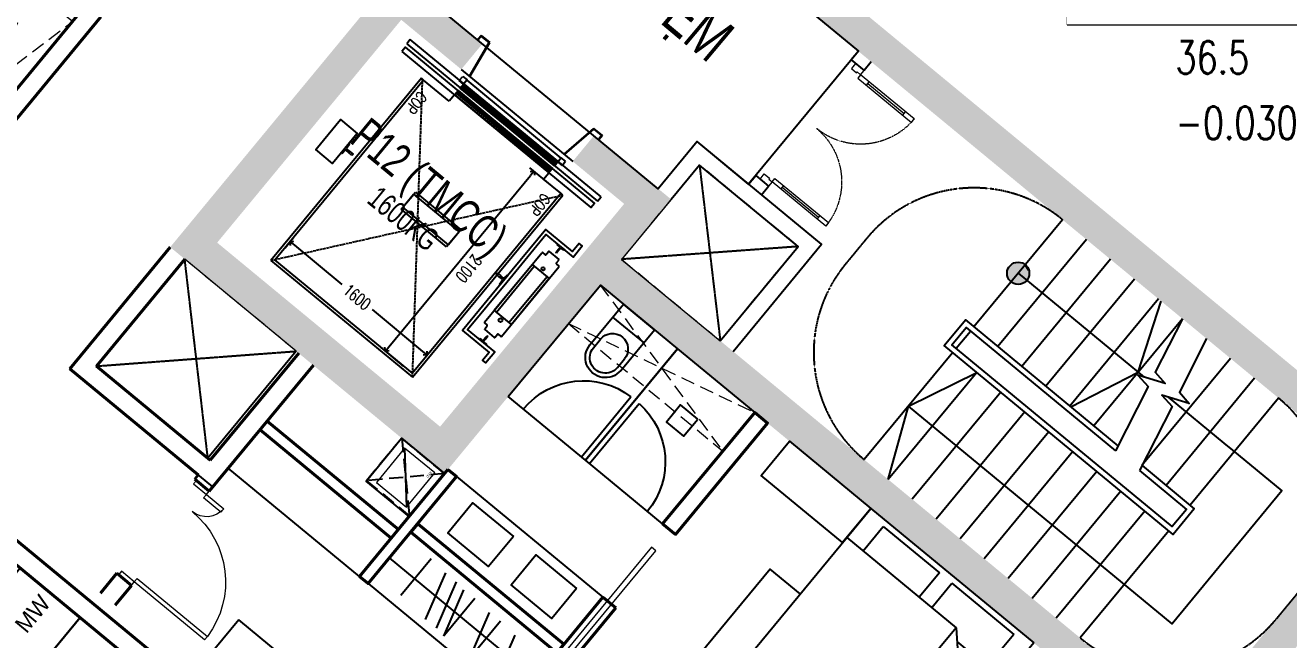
# Model space of a CAD drawing. Header units: millimetres. Extents: x -361702973 to 361248309, y -278557090 to 278849308.
# Drawn here: x 76596 to 87959, y 82670 to 88199 of the extents above; entities that cross this region are included whole.
import ezdxf
from ezdxf.enums import TextEntityAlignment as Align
from ezdxf.xclip import XClip

# ---------------------------------------------------------------- set-up
doc = ezdxf.new("R2010")
doc.units = ezdxf.units.MM
doc.header["$MEASUREMENT"] = 0
doc.header["$XCLIPFRAME"] = 0
doc.set_wipeout_variables(frame=1)
for name, pattern in [('ACAD_ISO02W100', [15, 12, -3]), ('HIDDEN', [0.375, 0.25, -0.125]), ('HIDDEN2', [0.1875, 0.125, -0.0625])]:
    doc.linetypes.add(name, pattern=pattern)
for name, color, linetype in [('A-ANNO-DIMS', 50, 'Continuous'), ('A-ANNO-ROOM', 50, 'Continuous'), ('A-FLOR-STRS', 1, 'Continuous'), ('A-FLOR-STRS-ARROW', 8, 'Continuous'), ('A-FURNITURE', 251, 'Continuous'), ('A-UNIT', 1, 'Continuous'), ('ccu12-Hatch', 250, 'Continuous'), ('KT-Khuat', 9, 'HIDDEN'), ('KT-Net manh', 139, 'Continuous'), ('KT-Noi that', 32, 'Continuous'), ('KT-Text', 7, 'Continuous'), ('KT-Thay', 7, 'Continuous'), ('KT-Tuong', 1, 'Continuous'), ('MEP-M-DUCT-15', 6, 'Continuous'), ('MEP-M-DUCT-25', 7, 'Continuous'), ('SPE-MEP-General', 170, 'Continuous'), ('trục hút mùi', 21, 'Continuous'), ('Xref_NT1+NT2_MBDV Cot vach_220729$0$KT-Text', 7, 'Continuous'), ('Xref_ST_MBDV Cot vach 30.7.2022$0$KT-Text', 7, 'Continuous')]:
    doc.layers.add(name, color=color, linetype=linetype)
for name, color, linetype, lineweight in [('CUA', 37, 'Continuous', 13), ('KT-Chuviet', 255, 'Continuous', 15), ('KT-lomo nuoc', 3, 'HIDDEN', 5), ('KT-Net cat', 1, 'Continuous', 40), ('KT-Net cua', 87, 'Continuous', 9), ('KT-Net thay', 7, 'Continuous', 15), ('KT-Net truc', 18, 'Continuous', 15), ('SPE-MEP-HVAC', 140, 'Continuous', 0), ('SPE-MEP-M-WALL OPENING', 81, 'Continuous', 0)]:
    doc.layers.add(name, color=color, linetype=linetype, lineweight=lineweight)
doc.styles.add('220126_HDN_HBA typical plan$0$210902_YS plan 330pm ver13$0$01 Level 1$0$CENTURY GOTHIC', font='GOTHIC.TTF')
doc.styles.add('220126_HDN_HBA typical plan$0$211210_HDN_HBA_TYPICAL PLAN CORE OPT 1$0$HBA-Text', font='GOTHIC.TTF')
doc.styles.add('Arial', font='arial.ttf', dxfattribs={"width": 0.7})
doc.styles.add('font unicode ccu', font='arial.ttf')
doc.styles.add('ROMANS', font='ROMANS.SHX')
doc.styles.get("Standard").update_dxf_attribs({"font": 'arial.ttf'})
doc.styles.add('xref.N.Cot vach tang N2$0$DIM', font='vnsimli.shx', dxfattribs={"width": 0.7})
doc.styles.add('Xref_NT1+NT2_MBDV Cot vach_220729$0$Arial', font='arial.ttf', dxfattribs={"width": 0.7})
doc.dimstyles.new('xref.N.Cot vach tang N2$0$CCU 1-100 A1', dxfattribs={"dimscale": 100, "dimtxt": 2.2, "dimasz": 1, "dimexe": 1, "dimexo": 0, "dimgap": 1, "dimtad": 1, "dimdec": 0, "dimdsep": 46, "dimtxsty": 'xref.N.Cot vach tang N2$0$DIM', "dimblk1": 'xref.N.Cot vach tang N2$0$_ARCHTICK', "dimblk2": 'xref.N.Cot vach tang N2$0$_ARCHTICK', "dimsah": 1, "dimcen": 0, "dimdle": 1, "dimclrd": 256, "dimclre": 256, "dimclrt": 31, "dimadec": 0, "dimazin": 0, "dimtfac": 1, "dimtdec": 0, "dimtix": 1, "dimtmove": 2, "dimatfit": 3, "dimldrblk": 'xref.N.Cot vach tang N2$0$_ARCHTICK', "dimfxl": 8, "dimtolj": 1, "dimarcsym": 0})

# ---------------------------------------------------------------- blocks, each defined once
blk = doc.blocks.new('A$C21AF0CCA')
at = {"layer": 'A-ANNO-ROOM', "insert": (1198, 815), "char_height": 600, "attachment_point": 2, "rotation": 0.1054, "style": '220126_HDN_HBA typical plan$0$211210_HDN_HBA_TYPICAL PLAN CORE OPT 1$0$HBA-Text'}
blk.add_mtext_dynamic_manual_height_columns('A2a+', width=722857412.87, gutter_width=9766, heights=[0], dxfattribs=at)
blk = doc.blocks.new('ĂERWER')
at = {"layer": 'Xref_NT1+NT2_MBDV Cot vach_220729$0$KT-Text', "extrusion": (-6.02316e-08, 2.78306e-08, 1), "style": 'Xref_NT1+NT2_MBDV Cot vach_220729$0$Arial', "width": 0.7}
blk.add_text('P12 (TMCC)', height=300, rotation=320.4488, dxfattribs=at).set_placement((-99907, 86367, 0), align=Align.CENTER)
at = {"layer": 'Xref_NT1+NT2_MBDV Cot vach_220729$0$KT-Text', "extrusion": (2.351e-09, -2.46468e-08, 1), "style": 'Xref_NT1+NT2_MBDV Cot vach_220729$0$Arial', "width": 0.7}
blk.add_text('1600KG', height=200, rotation=320.4488, dxfattribs=at).set_placement((-100108, 86119, 0), align=Align.CENTER)
blk = doc.blocks.new('*U318')
at = {"layer": 'KT-lomo nuoc', "ltscale": 500}
for p, q in [((1210, 1465), (347, -287)), ((1557, 1178), (0, 0))]:
    blk.add_line(p, q, dxfattribs=at)
blk.add_lwpolyline([(1210, 1465), (1557, 1178), (347, -287), (0, 0)], close=True, dxfattribs=at)
blk = doc.blocks.new('Condo-Studio')
at = {"layer": 'A-FURNITURE', "elevation": 0}
for points in [[(185, -802), (785, -802), (785, -1502), (185, -1502)], [(185, -1502), (785, -1502), (785, -2202), (185, -2202)]]:
    blk.add_lwpolyline(points, close=True, dxfattribs=at)
at = {"layer": 'KT-Net cat'}
for p, q in [((2051, -4, 0), (4300, -4, 0)), ((185, -174, 0), (185, -10104, 0)), ((2051, -174, 0), (4300, -174, 0))]:
    blk.add_line(p, q, dxfattribs=at)
at = {"layer": 'KT-lomo nuoc', "linetype": 'HIDDEN', "rotation": 129.5500000320546}
blk.add_blockref('*U318', (4105, -624, 0), dxfattribs=at)
at = {"layer": 'A-FURNITURE', "insert": (253, -1150, 0), "char_height": 150, "width": 310.86, "attachment_point": 4, "style": '220126_HDN_HBA typical plan$0$210902_YS plan 330pm ver13$0$01 Level 1$0$CENTURY GOTHIC'}
blk.add_mtext('WM', dxfattribs=at)
blk = doc.blocks.new('qweewe')
for p, q in [((-226618, -3043560, 0), (-226618, -3043200, 0)), ((-226143, -3043200, 0), (-226618, -3043200, 0)), ((-226468, -3043560, 0), (-226468, -3043200, 0)), ((-226143, -3043240, 0), (-226243, -3043240, 0)), ((-226143, -3043520, 0), (-226243, -3043520, 0)), ((-226143, -3043560, 0), (-226618, -3043560, 0))]:
    blk.add_line(p, q)
for centre, radius, start, end in [((-226143, -3043380, 0), 180, 270, 90), ((-226243, -3043380, 0), 140, 90, 270), ((-226143, -3043380, 0), 140, 270, 90)]:
    blk.add_arc(centre, radius, start, end)
blk = doc.blocks.new('*U28')
at = {"color": 0}
for points in [[(-1100, -150), (-1100, 0), (-1060, 0), (-1060, -150)], [(-40, -150), (-40, 0), (0, 0), (0, -150)], [(-1020, -150), (-1060, -150), (-1060, -351), (-1020, -351)], [(-40, -150), (-80, -150), (-80, -970), (-40, -970)]]:
    blk.add_lwpolyline(points, close=True, dxfattribs=at)
for centre, radius, start, end in [((-1061, -150), 201, 270.1539, 0.0507), ((-42, -152), 818, 179.8292, 267.3066)]:
    blk.add_arc(centre, radius, start, end, dxfattribs=at)
blk = doc.blocks.new('BEDH-1')
for p, q in [((475, 0), (-475, 0)), ((-475, 0), (-475, -1050)), ((-381.8, -27.7), (-381.8, -215.3)), ((-20.9, -27.7), (-381.8, -27.7)), ((-20.9, -169.6), (-20.9, -27.7)), ((379.8, -27.7), (52.1, -27.7)), ((52.1, -27.7), (52.1, -169.6)), ((379.8, -169.6), (379.8, -27.7)), ((475, -1050), (475, 0)), ((-162.6, -169.6), (-475, -498.4)), ((475, -169.6), (-162.6, -169.6)), ((-162.6, -169.6), (-162.6, -498.4)), ((-206.9, -215.3), (-381.8, -215.3)), ((-475, -498.4), (-162.6, -498.4)), ((-475, -1050), (475, -1050))]:
    blk.add_line(p, q)
blk = doc.blocks.new('condotel studio')
at = {"layer": 'A-FURNITURE', "extrusion": (-1.17325e-19, 7.50692e-07, 1)}
blk.add_line((-44665, 10308, 0), (-44665, 11839, 0), dxfattribs=at)
at = {"layer": 'A-FURNITURE'}
for p, q in [((-44965, 8503, 0), (-44965, 10208, 0)), ((-44771, 9914, 0), (-45199, 9914, 0)), ((-44746, 9604, 0), (-45183, 9730, 0)), ((-44746, 9479, 0), (-45183, 9604, 0)), ((-46766, 9456, 0), (-47466, 9456, 0)), ((-44733, 9381, 0), (-45170, 9507, 0)), ((-44746, 9384, 0), (-45175, 9384, 0)), ((-44722, 9074, 0), (-45159, 9199, 0)), ((-44735, 9076, 0), (-45163, 9076, 0)), ((-44711, 8766, 0), (-45148, 8892, 0))]:
    blk.add_line(p, q, dxfattribs=at)
at = {"layer": 'A-FURNITURE', "extrusion": (1.56849e-19, 1.50138e-06, 1)}
blk.add_line((-46766, 9360, 0), (-47466, 9360, 0), dxfattribs=at)
at = {"layer": 'A-FURNITURE', "elevation": 0}
for points in [[(-43672, 10896), (-42972, 10896), (-42972, 10196), (-43672, 10196)], [(-44665, 10208), (-44665, 8503), (-45265, 8503), (-45265, 10208)], [(-48065, 7153), (-47665, 7153), (-47665, 8103), (-48065, 8103)]]:
    blk.add_lwpolyline(points, close=True, dxfattribs=at)
at = {"layer": 'A-FURNITURE', "extrusion": (-1.17325e-19, 7.50692e-07, 1), "elevation": 0}
for points in [[(-46766, 10308), (-48066, 10308), (-48066, 9408), (-46766, 9408)], [(-46766, 9408), (-48066, 9408), (-48066, 8508), (-46766, 8508)]]:
    blk.add_lwpolyline(points, close=True, dxfattribs=at)
at = {"layer": 'A-FURNITURE', "extrusion": (7.50692e-07, 7.50692e-07, 1), "elevation": 0}
for points in [[(-45915, 8503), (-45365, 8502), (-45364, 10208), (-45914, 10209)], [(-45824, 9471), (-45474, 9471), (-45474, 9946), (-45824, 9946)], [(-45824, 8735), (-45474, 8734), (-45474, 9209), (-45824, 9210)], [(-47693, 8865), (-47693, 9065), (-47493, 9065), (-47493, 8865)]]:
    blk.add_lwpolyline(points, close=True, dxfattribs=at)
at = {"layer": 'A-FURNITURE', "elevation": 0}
blk.add_lwpolyline([(-47068, 7153), (-47068, 7503), (-45268, 7503), (-45268, 4903), (-47068, 4903), (-47068, 5253)], dxfattribs=at)
at = {"layer": 'A-FURNITURE'}
blk.add_arc((-46766, 9431, 0), 700, 89.9978, 177.9511, dxfattribs=at)
at = {"layer": 'A-FURNITURE', "extrusion": (1.56849e-19, 1.50138e-06, 1)}
blk.add_arc((-46766, 9385, 0), 700, 182.0489, 270.0022, dxfattribs=at)
at = {"layer": 'KT-Net cat'}
for p, q in [((-45866, 13508, 0), (-44447, 13508, 0)), ((-44447, 12009, 0), (-44447, 13508, 0)), ((-42951, 13508, 0), (-42951, 3408, 0)), ((-45866, 13338, 0), (-44617, 13338, 0)), ((-44617, 12009, 0), (-44617, 13338, 0)), ((-45866, 12009, 0), (-44617, 12009, 0)), ((-44447, 12009, 0), (-44397, 12009, 0)), ((-44397, 12009, 0), (-44397, 11839, 0)), ((-43297, 11839, 0), (-43297, 12009, 0)), ((-43297, 12009, 0), (-43066, 12009, 0)), ((-44397, 11839, 0), (-45866, 11839, 0)), ((-43066, 11839, 0), (-43297, 11839, 0))]:
    blk.add_line(p, q, dxfattribs=at)
at = {"layer": 'KT-Net cat', "extrusion": (-1.17325e-19, 7.50692e-07, 1)}
for p, q in [((-45213, 10308, 0), (-45213, 11839, 0)), ((-45113, 10308, 0), (-45113, 11839, 0))]:
    blk.add_line(p, q, dxfattribs=at)
at = {"layer": 'KT-Net cat', "extrusion": (-7.50692e-07, 7.50692e-07, 1)}
for p, q in [((-45915, 8353, 0), (-45915, 8503, 0)), ((-45915, 8503, 0), (-44665, 8503, 0)), ((-44665, 8353, 0), (-45915, 8353, 0))]:
    blk.add_line(p, q, dxfattribs=at)
at = {"layer": 'KT-Net cat', "elevation": 0}
for points in [[(-45914, 10309), (-45914, 10209), (-44665, 10208), (-44665, 10308)], [(-45265, 10206), (-45365, 10206), (-45365, 8502), (-45265, 8502)], [(-46766, 8508), (-46766, 8358), (-48066, 8358), (-48066, 8508)]]:
    blk.add_lwpolyline(points, close=True, dxfattribs=at)
at = {"layer": 'KT-Net cua', "extrusion": (-7.50692e-07, 7.50692e-07, 1), "elevation": 0}
blk.add_lwpolyline([(-46540, 8401), (-46540, 8451), (-45340, 8451), (-45340, 8401)], close=True, dxfattribs=at)
at = {"layer": 'A-FURNITURE', "extrusion": (7.50692e-07, 7.50692e-07, 1), "rotation": 0.002227342385411072}
blk.add_blockref('qweewe', (178434, 3053246, 0), dxfattribs=at)
at = {"layer": 'A-FURNITURE', "xscale": 1.999999999999998, "yscale": 1.999999999999998, "zscale": 1.999999999999998, "rotation": 90.00044158638059}
blk.add_blockref('BEDH-1', (-48065, 6203, 0), dxfattribs=at)
at = {"layer": 'KT-Net cua', "rotation": 0.001265567576251715}
blk.add_blockref('*U28', (-43297, 11989, 0), dxfattribs=at)
blk = doc.blocks.new('*U99')
at = {"color": 0}
blk.add_lwpolyline([(0, 0), (400, 0), (400, 350), (0, 350)], close=True, dxfattribs=at)
at = {"layer": 'MEP-M-DUCT-15'}
for points in [[(50, 50), (50, 300), (150, 200), (50, 50)], [(350, 300), (50, 300), (150, 200), (350, 300)]]:
    blk.add_solid(points, dxfattribs=at)
at = {"layer": 'MEP-M-DUCT-25'}
blk.add_line((0, 0), (400, 350), dxfattribs=at)
blk = doc.blocks.new('A$C3AE13516')
at = {"layer": 'SPE-MEP-General'}
blk.add_lwpolyline([(0, -500), (500, -500), (500, 0), (0, 0)], close=True, dxfattribs=at)
at = {"layer": 'SPE-MEP-M-WALL OPENING', "color": 1, "extrusion": (-1.42937e-21, 0, -1), "zscale": -1, "rotation": 180.0104958576382}
blk.add_blockref('*U99', (-50, -77), dxfattribs=at)
at = {"layer": 'SPE-MEP-M-WALL OPENING', "color": 1, "insert": (65, -411, 0), "char_height": 21.8, "attachment_point": 7, "rotation": 359.979}
blk.add_mtext_dynamic_manual_height_columns('KED', width=18.1, gutter_width=108867, heights=[0], dxfattribs=at)
blk = doc.blocks.new('shaft-1')
at = {"layer": 'SPE-MEP-HVAC', "color": 1, "extrusion": (-4.65157e-07, 2.26681e-15, -1), "zscale": -1, "rotation": 359.7916434162399}
blk.add_blockref('A$C3AE13516', (118804, 10809, 0), dxfattribs=at)
blk = doc.blocks.new('xref.N.Cot vach tang N2$0$_Open90')
at = {"color": 0, "linetype": 'ByBlock', "lineweight": -2}
for p, q in [((0, 0), (-1, 0)), ((-0.5, 0.5), (0, 0)), ((0, 0), (-0.5, -0.5))]:
    blk.add_line(p, q, dxfattribs=at)
blk = doc.blocks.new('*D104')
at = {"layer": 'Defpoints', "color": 0, "transparency": 16777216}
for p in [(-424, -515), (-353, -515, 0), (-353, -2115, 0)]:
    blk.add_point(p, dxfattribs=at)
at = {"layer": 'KT-Noi that', "color": 5, "transparency": 16777216}
for p, q in [((-353, -515), (-474, -515)), ((-424, -565), (-424, -1155)), ((-424, -2065), (-424, -1512)), ((-353, -2115), (-474, -2115))]:
    blk.add_line(p, q, dxfattribs=at)
at = {"layer": 'KT-Noi that', "color": 5, "transparency": 16777216, "xscale": 50, "yscale": 50, "zscale": 50}
for p, rotation in [((-424, -515), 90), ((-424, -2115), 270)]:
    blk.add_blockref('xref.N.Cot vach tang N2$0$_Open90', p, dxfattribs=dict(at, rotation=rotation))
at = {"layer": 'KT-Noi that', "color": 5, "transparency": 16777216, "insert": (-424, -1333), "char_height": 110, "attachment_point": 5, "rotation": 90, "style": 'xref.N.Cot vach tang N2$0$DIM'}
blk.add_mtext('\\A1;1600', dxfattribs=at)
blk = doc.blocks.new('xref.N.Cot vach tang N2$0$_ARCHTICK')
at = {"color": 0, "linetype": 'ByBlock', "const_width": 0.15}
blk.add_lwpolyline([(-0.5, -0.5), (0.5, 0.5)], dxfattribs=at)
blk = doc.blocks.new('*D105')
at = {"layer": 'Defpoints', "color": 0, "transparency": 16777216}
for p in [(-2310, -615), (-210, -615), (-2310, -827)]:
    blk.add_point(p, dxfattribs=at)
at = {"layer": 'KT-Noi that', "color": 5, "transparency": 16777216}
for p, q in [((-2310, -615), (-2310, -877)), ((-210, -615), (-210, -877)), ((-260, -827), (-2260, -827))]:
    blk.add_line(p, q, dxfattribs=at)
at = {"layer": 'KT-Noi that', "color": 5, "transparency": 16777216, "xscale": 50, "yscale": 50, "zscale": 50, "rotation": 180}
blk.add_blockref('xref.N.Cot vach tang N2$0$_Open90', (-2310, -827), dxfattribs=at)
at = {"layer": 'KT-Noi that', "color": 5, "transparency": 16777216, "xscale": 50, "yscale": 50, "zscale": 50}
blk.add_blockref('xref.N.Cot vach tang N2$0$_Open90', (-210, -827), dxfattribs=at)
at = {"layer": 'KT-Noi that', "color": 5, "transparency": 16777216, "insert": (-1260, -722), "char_height": 110, "attachment_point": 5, "style": 'xref.N.Cot vach tang N2$0$DIM'}
blk.add_mtext('\\A1;2100', dxfattribs=at)
blk = doc.blocks.new('*U109')
for p, q in [((-1260, 525), (-1300, 525)), ((-1280, 100), (-1280, 525)), ((-90, 525), (-50, 525)), ((-70, 100), (-70, 525)), ((-1260, 100), (-1300, 100)), ((-90, 100), (-50, 100))]:
    blk.add_line(p, q)
for points in [[(-1300, 0), (-1260, 0), (-1260, 625), (-1300, 625)], [(-50, 0), (-90, 0), (-90, 625), (-50, 625)], [(-1350, -100), (-1290, -100), (-1290, -40), (-1300, -40), (-1300, 0), (-1350, 0)], [(0, -100), (-60, -100), (-60, -40), (-50, -40), (-50, 0), (0, 0)]]:
    blk.add_lwpolyline(points, close=True)
at = {"linetype": 'HIDDEN2'}
for centre, start, end in [((-1300, 0), 0, 90), ((-50, 0), 90, 180)]:
    blk.add_arc(centre, 625, start, end, dxfattribs=at)
blk = doc.blocks.new('TAG CAO DO SAN')
at = {"layer": 'KT-Net thay', "flags": 128}
blk.add_lwpolyline([(1526701.8, -266095.2), (1526701.8, -266566.7), (1527644.6, -266566.7), (1527644.6, -266095.2)], close=True, dxfattribs=at)
blk.add_wipeout([(1526701.8, -266095.2), (1527644.6, -266095.2), (1527644.6, -266566.7), (1526701.8, -266566.7)]).dxf.layer = 'KT-Net thay'
for points in [[(1526701.8, -266330.9), (1527644.6, -266330.9)], [(1526701.8, -266566.7), (1527644.6, -266566.7)]]:
    blk.add_lwpolyline(points, dxfattribs=at)
at = {"layer": 'KT-Chuviet', "color": 31, "style": 'ROMANS', "width": 0.75}
blk.add_text('DTTT:', height=117.86, dxfattribs=at).set_placement((1526748.9, -266507.8))
at = {"layer": 'KT-Chuviet', "color": 31, "style": 'font unicode ccu', "width": 0.75}
blk.add_attdef('TÊNPHÒNG', text='', height=117.9, dxfattribs=at).set_placement((1527175.3, -266213.4), align=Align.MIDDLE_CENTER)
at = {"layer": 'KT-Chuviet', "color": 31, "ltscale": 15, "style": 'ROMANS', "width": 0.75, "flags": 8}
blk.add_attdef('CAO-DO', (1527091.9, -266507.7), '', height=117.9, dxfattribs=at)
blk = doc.blocks.new('*U272')
at = {"linetype": 'HIDDEN', "ltscale": 500}
for p, q in [((-1144, -504), (-524, 1190)), ((-1668, 686), (0, 0))]:
    blk.add_line(p, q, dxfattribs=at)
blk.add_lwpolyline([(-1144, -504), (-1668, 686), (-524, 1190), (0, 0)], close=True, dxfattribs=at)
blk = doc.blocks.new('*U273')
at = {"linetype": 'HIDDEN', "ltscale": 500}
for p, q in [((1007, 443), (464, -1053)), ((1471, -610), (0, 0))]:
    blk.add_line(p, q, dxfattribs=at)
blk.add_lwpolyline([(1007, 443), (1471, -610), (464, -1053), (0, 0)], close=True, dxfattribs=at)
blk = doc.blocks.new('*U313')
at = {"layer": 'KT-lomo nuoc', "ltscale": 500}
for p, q in [((1146, 1388), (347, -287)), ((1493, 1101), (0, 0))]:
    blk.add_line(p, q, dxfattribs=at)
blk.add_lwpolyline([(1146, 1388), (1493, 1101), (347, -287), (0, 0)], close=True, dxfattribs=at)
blk = doc.blocks.new('trucktnuoctang36')
at = {"layer": 'KT-Tuong'}
for p, q in [((-13920, -15269, 0), (-13016, -14174, 0)), ((-13681, -15247, 0), (-12885, -14283, 0)), ((-11882, -15110, 0), (-12678, -16074, 0)), ((-11860, -15129, 0), (-12656, -16093, 0)), ((-12633, -16332, 0), (-13920, -15269, 0)), ((-12656, -16093, 0), (-13681, -15247, 0)), ((-11729, -15237, 0), (-12633, -16332, 0))]:
    blk.add_line(p, q, dxfattribs=at)
at = {"layer": 'KT-lomo nuoc', "linetype": 'HIDDEN', "xscale": -0.9999999999999997, "rotation": 10.8976534755902}
blk.add_blockref('*U313', (-7760, -15662, 0), dxfattribs=at)
at = {"layer": 'SPE-MEP-HVAC', "linetype": 'HIDDEN', "ltscale": 1000, "xscale": -1, "rotation": 254.2212213649985}
for name, p in [('*U273', (-8069, -15017, 0)), ('*U272', (-12885, -14283, 0))]:
    blk.add_blockref(name, p, dxfattribs=at)
blk = doc.blocks.new('*U315')
at = {"linetype": 'HIDDEN', "ltscale": 500}
for p, q in [((454, 200), (202, -458)), ((656, -258), (0, 0))]:
    blk.add_line(p, q, dxfattribs=at)
blk.add_lwpolyline([(454, 200), (656, -258), (202, -458), (0, 0)], close=True, dxfattribs=at)
blk = doc.blocks.new('A$Cc3a6237a')
at = {"layer": 'trục hút mùi', "linetype": 'HIDDEN', "ltscale": 1000, "xscale": -1, "rotation": 254.2212213649985}
blk.add_blockref('*U315', (-42218, -27252, 20), dxfattribs=at)
blk = doc.blocks.new('TMCC')
at = {"layer": 'KT-Noi that', "linetype": 'Continuous', "ltscale": 2}
for p, q in [((-1794.2, -141.4, 0), (-1794.2, -110.6, 0)), ((-978.4, -106, 0), (-1789.6, -106, 0)), ((-1652, -306, 0), (-1652, -106, 0)), ((-1652, -106, 0), (-1118, -106, 0)), ((-1118, -106, 0), (-1118, -306, 0)), ((-973.8, -141.4, 0), (-973.8, -110.6, 0)), ((-2515, -215, 0), (-2515, -2440, 0)), ((-2465, -215, 0), (-2515, -215, 0)), ((-2465, -2440, 0), (-2465, -215, 0)), ((-1938.3, -164.7, 0), (-1932.3, -167.2, 0)), ((-1938.3, -247.2, 0), (-1938.3, -164.7, 0)), ((-1932.3, -167.2, 0), (-1930.1, -202.2, 0)), ((-1930.1, -209.7, 0), (-1932.3, -244.7, 0)), ((-1930.1, -202.2, 0), (-1905.4, -202.2, 0)), ((-1905.4, -209.7, 0), (-1930.1, -209.7, 0)), ((-1905.4, -202.2, 0), (-1895.4, -202, 0)), ((-1895.4, -210.5, 0), (-1905.4, -209.7, 0)), ((-1895.4, -202, 0), (-1870, -201.5, 0)), ((-1870, -210.5, 0), (-1895.4, -210.5, 0)), ((-1870, -201.5, 0), (-1870, -210.5, 0)), ((-1839.3, -261.4, 0), (-1839.3, -150.6, 0)), ((-1798.8, -146, 0), (-1834.7, -146, 0)), ((-1652, -281, 0), (-1652, -131, 0)), ((-1652, -131, 0), (-1118, -131, 0)), ((-1118, -131, 0), (-1118, -281, 0)), ((-933.9, -146, 0), (-969.2, -146, 0)), ((-929.3, -261.4, 0), (-929.3, -150.6, 0)), ((-900, -210.5, 0), (-900, -201.5, 0)), ((-900, -201.5, 0), (-874.6, -201.5, 0)), ((-874.6, -210, 0), (-900, -210.5, 0)), ((-874.6, -201.5, 0), (-864.6, -202.2, 0)), ((-864.6, -209.7, 0), (-874.6, -210, 0)), ((-864.6, -202.2, 0), (-840, -202.2, 0)), ((-840, -209.7, 0), (-864.6, -209.7, 0)), ((-840, -202.2, 0), (-837.8, -167.2, 0)), ((-837.8, -244.7, 0), (-840, -209.7, 0)), ((-837.8, -167.2, 0), (-831.8, -164.7, 0)), ((-831.8, -164.7, 0), (-831.8, -247.2, 0)), ((-1932.3, -244.7, 0), (-1938.3, -247.2, 0)), ((-1798.8, -266, 0), (-1834.7, -266, 0)), ((-1794.2, -301.4, 0), (-1794.2, -270.6, 0)), ((-978.4, -306, 0), (-1789.6, -306, 0)), ((-1118, -281, 0), (-1652, -281, 0)), ((-1118, -306, 0), (-1652, -306, 0)), ((-973.8, -301.4, 0), (-973.8, -270.6, 0)), ((-933.9, -266, 0), (-969.2, -266, 0)), ((-831.8, -247.2, 0), (-837.8, -244.7, 0)), ((-1439.5, -419, 0), (-1442, -411, 0)), ((-1442, -411, 0), (-1328, -411, 0)), ((-1390, -423, 0), (-1439.5, -419, 0)), ((-1393, -462, 0), (-1390, -452, 0)), ((-1390, -452, 0), (-1390, -423, 0)), ((-1330.5, -419, 0), (-1380, -423, 0)), ((-1380, -423, 0), (-1380, -452, 0)), ((-1380, -452, 0), (-1377, -462, 0)), ((-1328, -411, 0), (-1330.5, -419, 0)), ((-185, -490, 0), (-2310, -490, 0)), ((-2310, -490, 0), (-2310, -515, 0)), ((-210, -515, 0), (-2310, -515, 0)), ((-2310, -515, 0), (-2310, -715, 0)), ((-1393, -500, 0), (-1393, -462, 0)), ((-1377, -500, 0), (-1393, -500, 0)), ((-1377, -462, 0), (-1377, -500, 0)), ((-210, -2115, 0), (-210, -515, 0)), ((-185, -2140, 0), (-185, -490, 0)), ((-2510, -665, 0), (-2560, -665, 0)), ((-2560, -665, 0), (-2560, -715, 0)), ((-2510, -715, 0), (-2510, -665, 0)), ((-2560, -715, 0), (-2510, -715, 0)), ((-2555, -1815, 0), (-2555, -715, 0)), ((-2310, -715, 0), (-2385, -715, 0)), ((-1485, -1000, 0), (-1285, -1000, 0)), ((-1485, -1530, 0), (-1485, -1000, 0)), ((-1460, -1000, 0), (-1310, -1000, 0)), ((-1460, -1530, 0), (-1460, -1000, 0)), ((-1310, -1000, 0), (-1310, -1530, 0)), ((-1285, -1000, 0), (-1285, -1530, 0)), ((-1285, -1530, 0), (-1485, -1530, 0)), ((-1310, -1530, 0), (-1460, -1530, 0)), ((-2560, -1865, 0), (-2560, -1815, 0)), ((-2560, -1815, 0), (-2510, -1815, 0)), ((-2510, -1815, 0), (-2510, -1865, 0)), ((-2385, -1815, 0), (-2310, -1815, 0)), ((-2310, -1815, 0), (-2310, -2115, 0)), ((-2510, -1865, 0), (-2560, -1865, 0)), ((-2310, -2115, 0), (-210, -2115, 0)), ((-2310, -2115, 0), (-2310, -2140, 0)), ((-2310, -2140, 0), (-185, -2140, 0)), ((-1442, -2269, 0), (-1439.5, -2261, 0)), ((-1328, -2269, 0), (-1442, -2269, 0)), ((-1439.5, -2261, 0), (-1390, -2257, 0)), ((-1393, -2218, 0), (-1393, -2180, 0)), ((-1393, -2180, 0), (-1377, -2180, 0)), ((-1390, -2228, 0), (-1393, -2218, 0)), ((-1390, -2257, 0), (-1390, -2228, 0)), ((-1377, -2218, 0), (-1380, -2228, 0)), ((-1380, -2228, 0), (-1380, -2257, 0)), ((-1380, -2257, 0), (-1330.5, -2261, 0)), ((-1377, -2180, 0), (-1377, -2218, 0)), ((-1330.5, -2261, 0), (-1328, -2269, 0)), ((-2515, -2440, 0), (-2465, -2440, 0))]:
    blk.add_line(p, q, dxfattribs=at)
at = {"layer": 'KT-Noi that', "linetype": 'ACAD_ISO02W100', "ltscale": 2}
for p, q in [((-185, -490, 0), (-2310, -2127.5, 0)), ((-185, -2140, 0), (-2310, -490, 0))]:
    blk.add_line(p, q, dxfattribs=at)
at = {"layer": 'KT-Noi that', "linetype": 'Continuous', "ltscale": 2, "elevation": 0}
for points in [[(-1385, -411), (-796.8, -411), (-796.8, -100), (-701.8, -100), (-701.8, -65), (-831.8, -65), (-831.8, -381), (-1385, -381), (-1938.3, -381), (-1938.3, -65), (-2068.3, -65), (-2068.3, -100), (-1973.3, -100), (-1973.3, -411), (-1385, -411)], [(-2385, -2430), (-2385, -225), (-2435, -225), (-2435, -2430)], [(-2510, -715), (-2465, -715), (-2465, -1265), (-2510, -1265)], [(-2435, -715), (-2390, -715), (-2390, -1265), (-2435, -1265)], [(-2510, -1265), (-2465, -1265), (-2465, -1815), (-2510, -1815)], [(-2435, -1265), (-2390, -1265), (-2390, -1815), (-2435, -1815)], [(-1385, -2269), (-1210, -2269), (-1210, -2465), (-1385, -2465), (-1560, -2465), (-1560, -2269), (-1385, -2269)]]:
    blk.add_lwpolyline(points, close=True, dxfattribs=at)
for points in [[(-2495, -1265), (-2495, -715)], [(-2480, -1265), (-2480, -715)], [(-2420, -1265), (-2420, -715)], [(-2405, -1265), (-2405, -715)], [(-2495, -1815), (-2495, -1265)], [(-2480, -1815), (-2480, -1265)], [(-2420, -1815), (-2420, -1265)], [(-2405, -1815), (-2405, -1265)]]:
    blk.add_lwpolyline(points, dxfattribs=at)
at = {"layer": 'KT-Noi that', "linetype": 'Continuous', "ltscale": 2}
for centre, radius in [((-1685, -206, 0), 14.5), ((-1085, -206, 0), 17.5)]:
    blk.add_circle(centre, radius, dxfattribs=at)
for centre, start, end in [((-1789.6, -110.6, 0), 90, 180), ((-978.4, -110.6, 0), 0, 90), ((-1834.7, -150.6, 0), 90, 180), ((-1798.8, -141.4, 0), 270, 0), ((-969.2, -141.4, 0), 180, 270), ((-933.9, -150.6, 0), 0, 90), ((-1834.7, -261.4, 0), 180, 270), ((-1798.8, -270.6, 0), 0, 90), ((-1789.6, -301.4, 0), 180, 270), ((-978.4, -301.4, 0), 270, 0), ((-969.2, -270.6, 0), 90, 180), ((-933.9, -261.4, 0), 270, 0)]:
    blk.add_arc(centre, 4.61, start, end, dxfattribs=at)
at = {"layer": 'KT-Noi that', "linetype": 'Continuous', "ltscale": 2, "style": 'ROMANS', "width": 0.75}
for p in [(-2110, -595, 0), (-2110, -2035, 0)]:
    blk.add_text('COP', height=100, dxfattribs=at).set_placement(p, align=Align.MIDDLE)
at = {"layer": 'KT-Noi that', "color": 5}
dim = blk.add_linear_dim(base=(-424.2, -515, 0), p1=(-353.1, -2115, 0), p2=(-353.1, -515, 0), angle=270, dimstyle='xref.N.Cot vach tang N2$0$CCU 1-100 A1', override={"dimscale": 50, "dimblk1": 'xref.N.Cot vach tang N2$0$_Open90', "dimblk2": 'xref.N.Cot vach tang N2$0$_Open90', "dimclrd": 5, "dimclre": 5, "dimclrt": 5, "dimlwd": 65535, "dimlwe": 65535}, dxfattribs=at)
dim.commit()
dim.dimension.update_dxf_attribs({"geometry": '*D104', "text_midpoint": (-424.2, -1333.3, 0), "dimtype": 128})
dim = blk.add_linear_dim(base=(-2310, -826.7, 0), p1=(-210, -615, 0), p2=(-2310, -615, 0), angle=180, dimstyle='xref.N.Cot vach tang N2$0$CCU 1-100 A1', override={"dimscale": 50, "dimblk1": 'xref.N.Cot vach tang N2$0$_Open90', "dimblk2": 'xref.N.Cot vach tang N2$0$_Open90', "dimclrd": 5, "dimclre": 5, "dimclrt": 5, "dimlwd": 65535, "dimlwe": 65535}, dxfattribs=at)
dim.commit()
dim.dimension.update_dxf_attribs({"geometry": '*D105', "text_midpoint": (-1260, -721.7, 0)})

msp = doc.modelspace()

# ---------------------------------------------------------------- linework, layer by layer
at = {"layer": 'KT-Khuat', "ltscale": 5, "extrusion": (-5.78826e-07, 4.78016e-07, 1)}
for p, q in [((78238.2, 84304.2, 0), (78030.4, 86094.1, 0)), ((77235.9, 85132, 0), (79032.7, 85266.3, 0))]:
    msp.add_line(p, q, dxfattribs=at)
at = {"layer": 'KT-Net manh'}
msp.add_line((80696.1, 88108.1), (80773.1, 88044.5), dxfattribs=at)
at = {"layer": 'KT-Net manh', "elevation": 0}
for points in [[(80696.1, 88108.1), (80664.3, 88069.5)], [(80766.9, 88043.1), (80696.8, 88101), (80668.1, 88066.3)]]:
    msp.add_lwpolyline(points, dxfattribs=at)
at = {"layer": 'SPE-MEP-HVAC', "extrusion": (-5.78826e-07, 4.78016e-07, 1), "elevation": 0}
msp.add_lwpolyline([(79032.7, 85266.3), (78030.4, 86094.1), (77235.9, 85132), (78238.2, 84304.2)], close=True, dxfattribs=at)
msp.add_lwpolyline([(79032.7, 85266.3), (78030.4, 86094.1), (77235.9, 85132), (78238.2, 84304.2)], close=True, dxfattribs=at)

# ---------------------------------------------------------------- block references
at = {"layer": 'A-ANNO-ROOM'}
for p in [(-193366.6, 192838, 0), (-194725.1, 187914.8, 0), (-204628.5, 156603.4, 0), (-263479.6, 50485.1, 0), (-269121.2, 49296.6, 0), (-249390.3, 45734.4, 0), (-231828.1, 44407.8, 0), (-260545.4, 42210.5, 0), (-266006, 40714.4, 0), (-231175.9, 40645.5, 0), (-228303.7, 35687.8, 0)]:
    msp.add_blockref('A$C21AF0CCA', p, dxfattribs=at)
at = {"layer": 'Xref_ST_MBDV Cot vach 30.7.2022$0$KT-Text'}
ref = msp.add_blockref('ĂERWER', (180042.7, 261.9, 0), dxfattribs=at)
XClip(ref).set_block_clipping_path([(-144477.0074103733, 60903.2857308239), (7522.9925896267, 145973.2060304426)])

# ---------------------------------------------------------------- next in the draw order: block references
at = {"layer": 'A-UNIT'}
ref = msp.add_blockref('Condo-Studio', (74540.8, 84956.1, 0), dxfattribs=dict(at, xscale=-1, rotation=230.4483998002983))
XClip(ref).set_block_clipping_path([(4399.4311743062, -10101.1706833169), (4399.1550863218, 257.5241667498), (0.0017664228, 236.9956264626), (0.0000006668, -10100.0000000168)])

# ---------------------------------------------------------------- next in the draw order: block references
at = {"layer": 'A-ANNO-DIMS', "xscale": -1, "rotation": 50.44882673718259}
msp.add_blockref('condotel studio', (59109.3, 42236.3, 0), dxfattribs=at)

# ---------------------------------------------------------------- next in the draw order: hatches: boundary and pattern name
at = {"layer": 'KT-Net manh'}
h = msp.add_hatch(color=256, dxfattribs=at)
edge = h.paths.add_edge_path(flags=0)
edge.add_arc((85525.9, 85967.6), 100, 230.44883, 590.44883)
h = msp.add_hatch(color=256, dxfattribs=at)
edge = h.paths.add_edge_path(flags=0)
edge.add_arc((85525.9, 85967.6), 100, 230.44883, 590.44883)
msp.add_hatch(color=256, dxfattribs=at).paths.add_polyline_path([(85472.2, 86051.9), (85432.9, 86004.3), (85429.1, 85942.6), (85462.2, 85890.4), (85519.7, 85867.7), (85579.5, 85883.2), (85618.9, 85930.8), (85622.7, 85992.5), (85589.6, 86044.7), (85532.1, 86067.4)], flags=0)
msp.add_hatch(color=256, dxfattribs=at).paths.add_polyline_path([(85472.2, 86051.9), (85432.9, 86004.3), (85429.1, 85942.6), (85462.2, 85890.4), (85519.7, 85867.7), (85579.5, 85883.2), (85618.9, 85930.8), (85622.7, 85992.5), (85589.6, 86044.7), (85532.1, 86067.4)], flags=0)

# ---------------------------------------------------------------- next in the draw order: linework, layer by layer
at = {"layer": 'A-FLOR-STRS-ARROW', "elevation": 0}
for points in [[(87003.4, 85558), (86759, 85076.9), (86848.3, 84974.9), (86600.4, 85049.2), (86693.6, 84948.2), (86400.1, 84370.2)], [(87220, 85379.2), (86975.6, 84898), (87064.9, 84796), (86816.9, 84870.3), (86910.2, 84769.3), (86616.7, 84191.3)]]:
    msp.add_lwpolyline(points, dxfattribs=at)
at = {"layer": 'Defpoints', "ltscale": 0.5, "elevation": 0}
msp.add_lwpolyline([(80168.5, 88478.9), (81505.7, 90098.1), (84088.8, 87965), (83101.8, 86769.9), (82639.2, 87151.9), (82288.9, 86727.8)], close=True, dxfattribs=at)
at = {"layer": 'KT-Khuat', "ltscale": 5}
for p, q in [((82659.3, 86940.7), (82846.2, 85359.8)), ((83546.6, 86208), (81958.8, 86092.6))]:
    msp.add_line(p, q, dxfattribs=at)
at = {"layer": 'KT-Khuat', "ltscale": 5, "extrusion": (-5.78826e-07, 4.78016e-07, 1)}
msp.add_line((77235.9, 85132, 0), (79032.7, 85266.3, 0), dxfattribs=at)
at = {"layer": 'KT-Net manh'}
for p, q in [((80590.3, 87741.5), (80766.9, 88043.1)), ((80594.3, 87738.2), (80773.1, 88044.5)), ((80517.2, 87801.9), (81519.6, 86974.1)), ((81442.5, 87037.7), (81709.5, 87271.2)), ((81786.4, 87207.6), (81709.5, 87271.2)), ((81446.5, 87034.5), (81709.3, 87264.9)), ((85622.7, 85992.5, 0), (85589.6, 86044.7, 0)), ((85622.7, 85992.5, 0), (85589.6, 86044.7, 0))]:
    msp.add_line(p, q, dxfattribs=at)
at = {"layer": 'KT-Net manh', "elevation": 0}
for points in [[(81709.3, 87264.9), (81779.4, 87207), (81750.7, 87172.3)], [(81786.4, 87207.6), (81754.6, 87169.1)], [(85525.9, 85967.6), (86659.3, 85031.5)], [(85998.6, 84766.6), (86605.4, 85076.1), (86810.6, 85717.2)], [(84356.8, 84112.2), (84538.9, 84772.4), (85152.8, 85076)], [(86875.9, 84852.6), (87376.4, 84439.3), (87453.5, 84375.6), (87896.9, 84009.5), (86909.9, 82814.4), (84538.9, 84772.4)]]:
    msp.add_lwpolyline(points, dxfattribs=at)
at = {"layer": 'KT-Net manh', "linetype": 'HIDDEN', "elevation": 0}
msp.add_lwpolyline([(87866.9, 84844.8, -0.4141313), (88035, 83085.2), (87843.6, 82853.5, -0.4141313), (86084, 82685.9, -1.0000292)], format="xyb", dxfattribs=at)
at = {"layer": 'KT-Net manh'}
msp.add_circle((85525.9, 85967.6, 0), 100, dxfattribs=at)
msp.add_circle((85525.9, 85967.6, 0), 100, dxfattribs=at)
at = {"layer": 'KT-Thay', "extrusion": (-8.1449e-09, -9.92109e-09, 1)}
for p, q in [((85923.9, 86449.5, 0), (85127.9, 85485.6, 0)), ((86139.8, 86271.2, 0), (85343.8, 85307.4, 0)), ((86355.7, 86092.9, 0), (85559.7, 85129.1, 0)), ((86571.6, 85914.6, 0), (85775.6, 84950.8, 0)), ((86787.5, 85736.3, 0), (85991.5, 84772.5, 0)), ((87003.3, 85558, 0), (86207.4, 84594.2, 0)), ((84936.9, 85254.3, 0), (84140.9, 84290.5, 0)), ((87435.1, 85201.4, 0), (86639.2, 84237.6, 0)), ((85152.8, 85076, 0), (84356.8, 84112.2, 0)), ((87651, 85023.1, 0), (86855.1, 84059.3, 0)), ((85368.7, 84897.7, 0), (84572.7, 83933.9, 0)), ((87866.9, 84844.8), (87071, 83881, 0)), ((85584.6, 84719.4, 0), (84788.6, 83755.6, 0)), ((85800.5, 84541.1, 0), (85004.5, 83577.3, 0)), ((86016.4, 84362.9, 0), (85220.4, 83399, 0)), ((86232.3, 84184.6, 0), (85436.3, 83220.7, 0)), ((86448.1, 84006.3, 0), (85652.2, 83042.4, 0)), ((86664, 83828, 0), (85868.1, 82864.1, 0)), ((86879.9, 83649.7, 0), (86084, 82685.9))]:
    msp.add_line(p, q, dxfattribs=at)
at = {"layer": 'KT-Thay'}
msp.add_line((84968.7, 85292.9, 0), (85096.1, 85447.1, 0), dxfattribs=at)
at = {"layer": 'KT-Thay', "elevation": 0}
for points in [[(86639.9, 84237), (87109.5, 83849.2), (86918.5, 83617.8), (84859.8, 85318), (85050.8, 85549.3), (86423.3, 84415.9)], [(86616.7, 84191.3), (87039.1, 83842.4), (86911.8, 83688.2), (84930.2, 85324.7), (85057.5, 85478.9), (86400.1, 84370.2)]]:
    msp.add_lwpolyline(points, dxfattribs=at)
at = {"layer": 'KT-Tuong', "ltscale": 0.5}
for p, q in [((84088.8, 87965), (84025.1, 87887.9)), ((84025.1, 87887.9), (84140.8, 87792.4)), ((84204.4, 87869.5), (84140.8, 87792.4)), ((83101.8, 86769.9), (83165.4, 86846.9)), ((83165.4, 86846.9), (83281.1, 86751.4)), ((83217.4, 86674.3), (83281.1, 86751.4))]:
    msp.add_line(p, q, dxfattribs=at)
at = {"layer": 'KT-Tuong', "ltscale": 0.5, "elevation": 0}
for points in [[(82961.9, 85264.3), (83757.8, 86228.1), (82639.2, 87151.9), (82288.9, 86727.8)], [(82846.2, 85359.8), (83546.6, 86208), (82659.3, 86940.7), (82404.6, 86632.3)]]:
    msp.add_lwpolyline(points, dxfattribs=at)
at = {"layer": 'SPE-MEP-HVAC', "elevation": 0}
msp.add_lwpolyline([(81958.8, 86092.6), (82846.2, 85359.8), (83546.6, 86208), (82659.3, 86940.7)], close=True, dxfattribs=at)

# ---------------------------------------------------------------- next in the draw order: block references
at = {"layer": 'A-UNIT', "xscale": -1, "rotation": 50.44839979991738}
msp.add_blockref('Condo-Studio', (76049.7, 83968.8, 0), dxfattribs=at)
at = {"layer": 'CUA', "xscale": -1, "rotation": 230.4488274522181}
msp.add_blockref('*U109', (84140.7, 87792.4), dxfattribs=at)
at = {"layer": 'KT-Noi that', "rotation": 230.4488267371674}
msp.add_blockref('TMCC', (80338.2, 84577.7), dxfattribs=at)

# ---------------------------------------------------------------- next in the draw order: texts
at = {"layer": 'KT-Text', "extrusion": (-2.60739e-08, 7.73991e-08, 1), "style": 'Arial', "width": 0.7}
msp.add_text('P. ĐỆM', height=400, rotation=320, dxfattribs=at).set_placement((82227.2, 88282.3, 0), align=Align.CENTER)

# ---------------------------------------------------------------- next in the draw order: hatches: boundary and pattern name
at = {"layer": 'ccu12-Hatch', "ltscale": 0.5}
h = msp.add_hatch(dxfattribs=at)
h.set_pattern_fill('VATLIEU04', color=256, scale=50, angle=45, pattern_type=2)
h.set_pattern_definition([(95, (-973005.9, 53036.63), (275.776, 231.40354), [37.5, -412.5]), (40, (-973005.9, 53036.63), (-314.99608, 216.88407), [30, -330]), (145.4514, (-972982.9, 53055.9), (-39.21973, 448.28764), [31.8701, -350.57106]), (91.1842, (-973076.6, 53107.34), (435.8465, 318.80688), [56.25, -618.75]), (141.6356, (-973040.3, 53133.9), (-13.9495, 674.85584), [47.80514, -525.8565]), (36.1842, (-973076.6, 53107.34), (-13.95003, 674.85583), [45, -495]), (66, (-973023.57, 53125.02), (353.38579, 68.69124), [37.5, -412.5]), (11, (-973023.57, 53125.02), (-170.3543, 342.40422), [30, -330]), (116.4514, (-972994.12, 53130.74), (183.03181, 411.09531), [31.8701, -350.57106]), (82.5, (-973005.89, 53036.63), (-113.396593, 121.994909), [0, -326, 0, -335, 0, -331.25]), (52.5, (-973005.9, 53036.63), (-46.43647, 232.454725), [0, -191, 0, -318.5, 0, -126.25]), (12.5, (-973084.74, 52957.79), (196.709084, 180.760381), [0, -125, 0, -390, 0, -517.5]), (2.5, (-973120.1, 52922.43), (170.79499, 241.579903), [0, -162.5, 0, -259, 0, -367.5]), (90, (-973005.9, 53036.63), (-212.5, 0), []), (90, (-973049.2, 53079.94), (-212.5, 0), [])])
h.paths.add_polyline_path([(79977.5, 88247.6), (78321.9, 86242.9), (80326.6, 84587.3), (81982.2, 86592), (81519.6, 86974.1), (81710.6, 87205.4), (82404.6, 86632.3), (81958.8, 86092.6), (87047.8, 81889.9), (88830.8, 84048.9), (81274.4, 90289.2), (81465.4, 90520.5), (89253.1, 84089.1), (87088.1, 81467.5), (81767.8, 85861.2), (80366.9, 84164.9), (77899.5, 86202.6), (79937.2, 88669.9), (80168.5, 88478.9), (80168.5, 88478.9), (80708.2, 88033.2), (80517.2, 87801.9)])

# ---------------------------------------------------------------- next in the draw order: linework, layer by layer
at = {"layer": 'KT-Khuat', "ltscale": 5, "extrusion": (-5.78826e-07, 4.78016e-07, 1)}
msp.add_line((78238.2, 84304.2, 0), (78030.4, 86094.1, 0), dxfattribs=at)
at = {"layer": 'KT-Net manh', "linetype": 'HIDDEN', "elevation": 0}
msp.add_lwpolyline([(85923.9, 86449.5, 0.4141313), (84164.3, 86281.8), (83972.9, 86050.1, 0.4141313), (84140.9, 84290.5, 1.0000292)], format="xyb", dxfattribs=at)

# ---------------------------------------------------------------- next in the draw order: block references
at = {"layer": 'A-FLOR-STRS', "extrusion": (-5.78826e-07, 4.78016e-07, 1), "rotation": 50.4488267371896}
msp.add_blockref('shaft-1', (163964.3, 169204.2, 0), dxfattribs=at)

# ---------------------------------------------------------------- next in the draw order: block references
at = {"layer": 'KT-Net truc'}
ref = msp.add_blockref('TAG CAO DO SAN', (-3730789.6, 754031.2, 0), dxfattribs=dict(at, xscale=2.5, yscale=2.5, zscale=2.5))
XClip(ref).set_block_clipping_path([(1526674.1636322693, -266330.9441400666), (1527644.6359120198, -266095.2298759429)])
ref.add_attrib('CAO-DO', '36.5', (86940.3, 87761.9, 0), dxfattribs={"layer": 'KT-Chuviet', "color": 31, "ltscale": 15, "height": 294.64, "style": 'ROMANS', "width": 0.75})
ref.add_attrib('CAO-DO', '-0.030', (86940.3, 87172.6, 0), dxfattribs={"layer": 'KT-Chuviet', "color": 31, "ltscale": 15, "height": 294.64, "style": 'ROMANS', "width": 0.75})
ref.add_attrib('TÊNPHÒNG', 'SW.ST.2', dxfattribs={"layer": 'KT-Chuviet', "color": 31, "height": 294.64, "style": 'font unicode ccu', "width": 0.75}).set_placement((87148.7, 88497.6, 0), align=Align.MIDDLE_CENTER)

# ---------------------------------------------------------------- next in the draw order: block references
at = {"layer": 'KT-Net cat'}
msp.add_blockref('A$Cc3a6237a', (122269.7, 111034.1), dxfattribs=at)
at = {"layer": 'KT-Tuong'}
msp.add_blockref('trucktnuoctang36', (90915.3, 100377.1, 0), dxfattribs=at)

doc.saveas('drawing.dxf')
